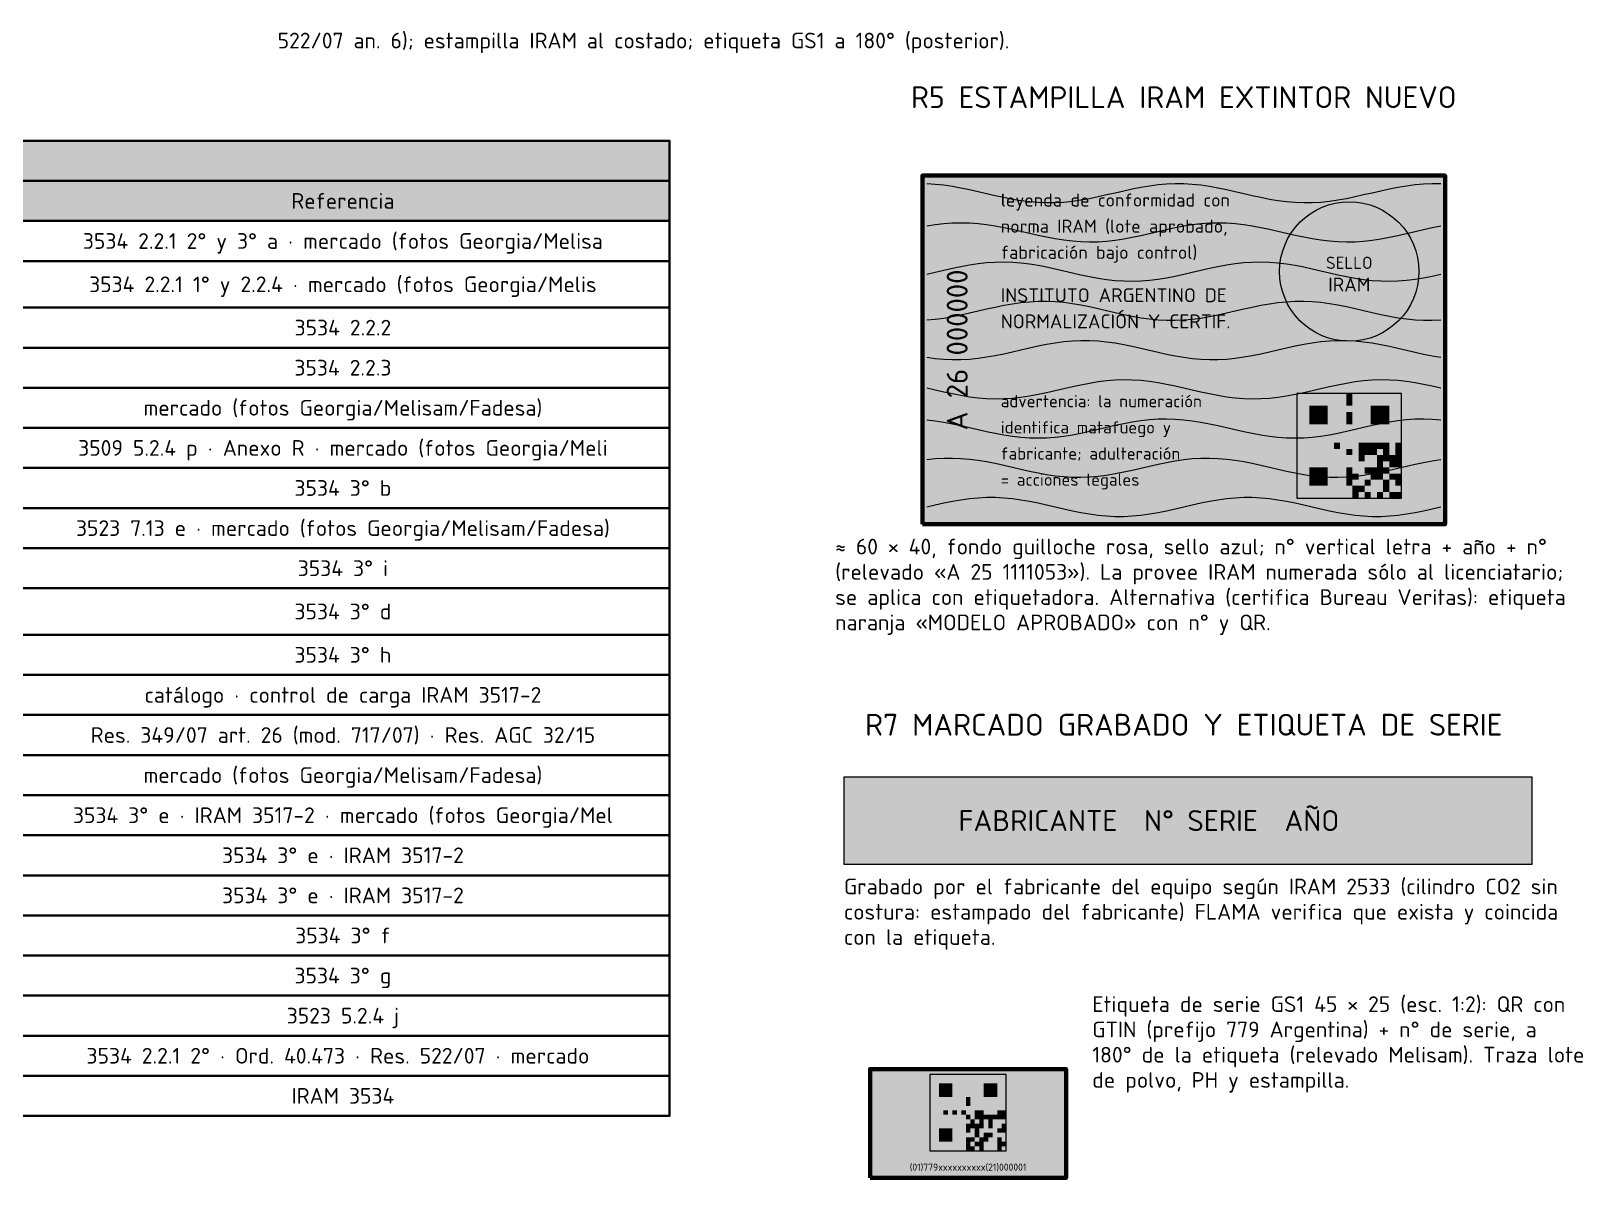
# Model space of a CAD drawing. Header units: millimetres. Extents: x 0 to 2208, y 0 to 420.
# Drawn here: x 1933.7 to 2111.8, y 77 to 208.6 of the extents above; entities that cross this region are included whole.
import ezdxf
from ezdxf.enums import TextEntityAlignment as Align

# ---------------------------------------------------------------- set-up
doc = ezdxf.new("R2010")
doc.units = ezdxf.units.MM
for name, color, linetype, lineweight in [('01-VISIBLE', 7, 'CONTINUOUS', 70), ('06-TEXTO', 7, 'CONTINUOUS', 25), ('08-FINA', 5, 'CONTINUOUS', 18), ('10-ROTULO', 7, 'CONTINUOUS', 35), ('13-GRAFICA', 30, 'CONTINUOUS', 18)]:
    doc.layers.add(name, color=color, linetype=linetype, lineweight=lineweight)
doc.styles.add('ISO3098', font='isocpeur.ttf')

msp = doc.modelspace()

# ---------------------------------------------------------------- hatches: boundary and pattern name
at = {"layer": '13-GRAFICA', "true_color": 0x191919}
h = msp.add_hatch(color=7, dxfattribs=at)
h.dxf.hatch_style = 1
h.paths.add_polyline_path([(2007, 191.4), (2007, 196), (1645, 196), (1645, 191.4)])
at = {"layer": '13-GRAFICA', "true_color": 0xe8e8e8}
h = msp.add_hatch(color=7, dxfattribs=at)
h.dxf.hatch_style = 1
h.paths.add_polyline_path([(2007, 186.8), (2007, 191.4), (1645, 191.4), (1645, 186.8)])
at = {"layer": '13-GRAFICA', "true_color": 0xf7c8d7}
h = msp.add_hatch(color=7, dxfattribs=at)
h.dxf.hatch_style = 1
h.paths.add_polyline_path([(2096, 152), (2096, 192), (2036, 192), (2036, 152)])
at = {"layer": '13-GRAFICA', "true_color": 0x005eaa}
h = msp.add_hatch(color=7, dxfattribs=at)
h.dxf.hatch_style = 1
h.paths.add_polyline_path([(2093, 181), (2092.996, 180.738), (2092.983, 180.477), (2092.961, 180.216), (2092.932, 179.956), (2092.893, 179.697), (2092.846, 179.439), (2092.791, 179.183), (2092.727, 178.929), (2092.656, 178.678), (2092.575, 178.428), (2092.487, 178.182), (2092.391, 177.939), (2092.287, 177.698), (2092.175, 177.462), (2092.055, 177.229), (2091.928, 177), (2091.794, 176.775), (2091.652, 176.555), (2091.503, 176.34), (2091.347, 176.13), (2091.184, 175.925), (2091.015, 175.725), (2090.839, 175.531), (2090.657, 175.343), (2090.469, 175.161), (2090.275, 174.985), (2090.075, 174.816), (2089.87, 174.653), (2089.66, 174.497), (2089.445, 174.348), (2089.225, 174.206), (2089, 174.072), (2088.771, 173.945), (2088.538, 173.825), (2088.302, 173.713), (2088.061, 173.609), (2087.818, 173.513), (2087.572, 173.425), (2087.322, 173.344), (2087.071, 173.273), (2086.817, 173.209), (2086.561, 173.154), (2086.303, 173.107), (2086.044, 173.068), (2085.784, 173.039), (2085.523, 173.017), (2085.262, 173.004), (2085, 173), (2084.738, 173.004), (2084.477, 173.017), (2084.216, 173.039), (2083.956, 173.068), (2083.697, 173.107), (2083.439, 173.154), (2083.183, 173.209), (2082.929, 173.273), (2082.678, 173.344), (2082.428, 173.425), (2082.182, 173.513), (2081.939, 173.609), (2081.698, 173.713), (2081.462, 173.825), (2081.229, 173.945), (2081, 174.072), (2080.775, 174.206), (2080.555, 174.348), (2080.34, 174.497), (2080.13, 174.653), (2079.925, 174.816), (2079.725, 174.985), (2079.531, 175.161), (2079.343, 175.343), (2079.161, 175.531), (2078.985, 175.725), (2078.816, 175.925), (2078.653, 176.13), (2078.497, 176.34), (2078.348, 176.555), (2078.206, 176.775), (2078.072, 177), (2077.945, 177.229), (2077.825, 177.462), (2077.713, 177.698), (2077.609, 177.939), (2077.513, 178.182), (2077.425, 178.428), (2077.344, 178.678), (2077.273, 178.929), (2077.209, 179.183), (2077.154, 179.439), (2077.107, 179.697), (2077.068, 179.956), (2077.039, 180.216), (2077.017, 180.477), (2077.004, 180.738), (2077, 181), (2077.004, 181.262), (2077.017, 181.523), (2077.039, 181.784), (2077.068, 182.044), (2077.107, 182.303), (2077.154, 182.561), (2077.209, 182.817), (2077.273, 183.071), (2077.344, 183.322), (2077.425, 183.572), (2077.513, 183.818), (2077.609, 184.061), (2077.713, 184.302), (2077.825, 184.538), (2077.945, 184.771), (2078.072, 185), (2078.206, 185.225), (2078.348, 185.445), (2078.497, 185.66), (2078.653, 185.87), (2078.816, 186.075), (2078.985, 186.275), (2079.161, 186.469), (2079.343, 186.657), (2079.531, 186.839), (2079.725, 187.015), (2079.925, 187.184), (2080.13, 187.347), (2080.34, 187.503), (2080.555, 187.652), (2080.775, 187.794), (2081, 187.928), (2081.229, 188.055), (2081.462, 188.175), (2081.698, 188.287), (2081.939, 188.391), (2082.182, 188.487), (2082.428, 188.575), (2082.678, 188.656), (2082.929, 188.727), (2083.183, 188.791), (2083.439, 188.846), (2083.697, 188.893), (2083.956, 188.932), (2084.216, 188.961), (2084.477, 188.983), (2084.738, 188.996), (2085, 189), (2085.262, 188.996), (2085.523, 188.983), (2085.784, 188.961), (2086.044, 188.932), (2086.303, 188.893), (2086.561, 188.846), (2086.817, 188.791), (2087.071, 188.727), (2087.322, 188.656), (2087.572, 188.575), (2087.818, 188.487), (2088.061, 188.391), (2088.302, 188.287), (2088.538, 188.175), (2088.771, 188.055), (2089, 187.928), (2089.225, 187.794), (2089.445, 187.652), (2089.66, 187.503), (2089.87, 187.347), (2090.075, 187.184), (2090.275, 187.015), (2090.469, 186.839), (2090.657, 186.657), (2090.839, 186.469), (2091.015, 186.275), (2091.184, 186.075), (2091.347, 185.87), (2091.503, 185.66), (2091.652, 185.445), (2091.794, 185.225), (2091.928, 185), (2092.055, 184.771), (2092.175, 184.538), (2092.287, 184.302), (2092.391, 184.061), (2092.487, 183.818), (2092.575, 183.572), (2092.656, 183.322), (2092.727, 183.071), (2092.791, 182.817), (2092.846, 182.561), (2092.893, 182.303), (2092.932, 182.044), (2092.961, 181.784), (2092.983, 181.523), (2092.996, 181.262)])
at = {"layer": '13-GRAFICA', "true_color": 0xffffff}
h = msp.add_hatch(color=7, dxfattribs=at)
h.dxf.hatch_style = 1
h.paths.add_polyline_path([(2091, 155), (2091, 167), (2079, 167), (2079, 155)])
at = {"layer": '13-GRAFICA', "true_color": 0x191919}
h = msp.add_hatch(color=7, dxfattribs=at)
h.dxf.hatch_style = 1
h.paths.add_polyline_path([(2079, 167), (2079.706, 167), (2079.706, 166.294), (2079.706, 162.765), (2079.706, 162.059), (2079, 162.059)])
h = msp.add_hatch(color=7, dxfattribs=at)
h.dxf.hatch_style = 1
h.paths.add_polyline_path([(2083.235, 167), (2083.235, 166.294), (2079.706, 166.294), (2079.706, 167)])
h = msp.add_hatch(color=7, dxfattribs=at)
h.dxf.hatch_style = 1
h.paths.add_polyline_path([(2083.941, 167), (2083.941, 162.059), (2083.235, 162.059), (2083.235, 162.765), (2083.235, 166.294), (2083.235, 167)])
h = msp.add_hatch(color=7, dxfattribs=at)
h.dxf.hatch_style = 1
h.paths.add_polyline_path([(2085.353, 166.294), (2085.353, 167), (2084.647, 167), (2084.647, 166.294)])
h = msp.add_hatch(color=7, dxfattribs=at)
h.dxf.hatch_style = 1
h.paths.add_polyline_path([(2085.353, 165.588), (2085.353, 166.294), (2084.647, 166.294), (2084.647, 165.588)])
h = msp.add_hatch(color=7, dxfattribs=at)
h.dxf.hatch_style = 1
h.paths.add_polyline_path([(2086.059, 167), (2086.765, 167), (2086.765, 166.294), (2086.765, 162.765), (2086.765, 162.059), (2086.059, 162.059)])
h = msp.add_hatch(color=7, dxfattribs=at)
h.dxf.hatch_style = 1
h.paths.add_polyline_path([(2090.294, 167), (2090.294, 166.294), (2086.765, 166.294), (2086.765, 167)])
h = msp.add_hatch(color=7, dxfattribs=at)
h.dxf.hatch_style = 1
h.paths.add_polyline_path([(2091, 167), (2091, 162.059), (2090.294, 162.059), (2090.294, 162.765), (2090.294, 166.294), (2090.294, 167)])
h = msp.add_hatch(color=7, dxfattribs=at)
h.dxf.hatch_style = 1
h.paths.add_polyline_path([(2082.529, 163.471), (2080.412, 163.471), (2080.412, 165.588), (2082.529, 165.588)])
h = msp.add_hatch(color=7, dxfattribs=at)
h.dxf.hatch_style = 1
h.paths.add_polyline_path([(2085.353, 164.176), (2085.353, 164.882), (2084.647, 164.882), (2084.647, 164.176)])
h = msp.add_hatch(color=7, dxfattribs=at)
h.dxf.hatch_style = 1
h.paths.add_polyline_path([(2085.353, 163.471), (2085.353, 164.176), (2084.647, 164.176), (2084.647, 163.471)])
h = msp.add_hatch(color=7, dxfattribs=at)
h.dxf.hatch_style = 1
h.paths.add_polyline_path([(2089.588, 163.471), (2087.471, 163.471), (2087.471, 165.588), (2089.588, 165.588)])
h = msp.add_hatch(color=7, dxfattribs=at)
h.dxf.hatch_style = 1
h.paths.add_polyline_path([(2079.706, 162.059), (2079.706, 162.765), (2083.235, 162.765), (2083.235, 162.059)])
h = msp.add_hatch(color=7, dxfattribs=at)
h.dxf.hatch_style = 1
h.paths.add_polyline_path([(2086.765, 162.059), (2086.765, 162.765), (2090.294, 162.765), (2090.294, 162.059)])
h = msp.add_hatch(color=7, dxfattribs=at)
h.dxf.hatch_style = 1
h.paths.add_polyline_path([(2083.941, 160.647), (2083.941, 161.353), (2083.235, 161.353), (2083.235, 160.647)])
h = msp.add_hatch(color=7, dxfattribs=at)
h.dxf.hatch_style = 1
h.paths.add_polyline_path([(2085.353, 159.941), (2085.353, 160.647), (2084.647, 160.647), (2084.647, 159.941)])
h = msp.add_hatch(color=7, dxfattribs=at)
h.dxf.hatch_style = 1
h.paths.add_polyline_path([(2086.765, 160.647), (2086.765, 161.353), (2086.059, 161.353), (2086.059, 160.647)])
h = msp.add_hatch(color=7, dxfattribs=at)
h.dxf.hatch_style = 1
h.paths.add_polyline_path([(2086.765, 159.941), (2086.765, 160.647), (2086.059, 160.647), (2086.059, 159.941)])
h = msp.add_hatch(color=7, dxfattribs=at)
h.dxf.hatch_style = 1
h.paths.add_polyline_path([(2087.471, 160.647), (2087.471, 161.353), (2086.765, 161.353), (2086.765, 160.647)])
h = msp.add_hatch(color=7, dxfattribs=at)
h.dxf.hatch_style = 1
h.paths.add_polyline_path([(2087.471, 159.941), (2087.471, 160.647), (2086.765, 160.647), (2086.765, 159.941)])
h = msp.add_hatch(color=7, dxfattribs=at)
h.dxf.hatch_style = 1
h.paths.add_polyline_path([(2088.176, 160.647), (2088.176, 161.353), (2087.471, 161.353), (2087.471, 160.647)])
h = msp.add_hatch(color=7, dxfattribs=at)
h.dxf.hatch_style = 1
h.paths.add_polyline_path([(2088.176, 159.941), (2088.176, 160.647), (2087.471, 160.647), (2087.471, 159.941)])
h = msp.add_hatch(color=7, dxfattribs=at)
h.dxf.hatch_style = 1
h.paths.add_polyline_path([(2088.882, 160.647), (2088.882, 161.353), (2088.176, 161.353), (2088.176, 160.647)])
h = msp.add_hatch(color=7, dxfattribs=at)
h.dxf.hatch_style = 1
h.paths.add_polyline_path([(2089.588, 160.647), (2089.588, 161.353), (2088.882, 161.353), (2088.882, 160.647)])
h = msp.add_hatch(color=7, dxfattribs=at)
h.dxf.hatch_style = 1
h.paths.add_polyline_path([(2089.588, 159.941), (2089.588, 160.647), (2088.882, 160.647), (2088.882, 159.941)])
h = msp.add_hatch(color=7, dxfattribs=at)
h.dxf.hatch_style = 1
h.paths.add_polyline_path([(2091, 160.647), (2091, 161.353), (2090.294, 161.353), (2090.294, 160.647)])
h = msp.add_hatch(color=7, dxfattribs=at)
h.dxf.hatch_style = 1
h.paths.add_polyline_path([(2091, 159.941), (2091, 160.647), (2090.294, 160.647), (2090.294, 159.941)])
h = msp.add_hatch(color=7, dxfattribs=at)
h.dxf.hatch_style = 1
h.paths.add_polyline_path([(2079, 159.941), (2079.706, 159.941), (2079.706, 159.235), (2079.706, 155.706), (2079.706, 155), (2079, 155)])
h = msp.add_hatch(color=7, dxfattribs=at)
h.dxf.hatch_style = 1
h.paths.add_polyline_path([(2083.235, 159.941), (2083.235, 159.235), (2079.706, 159.235), (2079.706, 159.941)])
h = msp.add_hatch(color=7, dxfattribs=at)
h.dxf.hatch_style = 1
h.paths.add_polyline_path([(2082.529, 156.412), (2080.412, 156.412), (2080.412, 158.529), (2082.529, 158.529)])
h = msp.add_hatch(color=7, dxfattribs=at)
h.dxf.hatch_style = 1
h.paths.add_polyline_path([(2083.941, 159.941), (2083.941, 155), (2083.235, 155), (2083.235, 155.706), (2083.235, 159.235), (2083.235, 159.941)])
h = msp.add_hatch(color=7, dxfattribs=at)
h.dxf.hatch_style = 1
h.paths.add_polyline_path([(2085.353, 157.824), (2085.353, 158.529), (2084.647, 158.529), (2084.647, 157.824)])
h = msp.add_hatch(color=7, dxfattribs=at)
h.dxf.hatch_style = 1
h.paths.add_polyline_path([(2086.765, 159.235), (2086.765, 159.941), (2086.059, 159.941), (2086.059, 159.235)])
h = msp.add_hatch(color=7, dxfattribs=at)
h.dxf.hatch_style = 1
h.paths.add_polyline_path([(2087.471, 157.824), (2087.471, 158.529), (2086.765, 158.529), (2086.765, 157.824)])
h = msp.add_hatch(color=7, dxfattribs=at)
h.dxf.hatch_style = 1
h.paths.add_polyline_path([(2088.176, 157.824), (2088.176, 158.529), (2087.471, 158.529), (2087.471, 157.824)])
h = msp.add_hatch(color=7, dxfattribs=at)
h.dxf.hatch_style = 1
h.paths.add_polyline_path([(2088.882, 159.235), (2088.882, 159.941), (2088.176, 159.941), (2088.176, 159.235)])
h = msp.add_hatch(color=7, dxfattribs=at)
h.dxf.hatch_style = 1
h.paths.add_polyline_path([(2088.882, 158.529), (2088.882, 159.235), (2088.176, 159.235), (2088.176, 158.529)])
h = msp.add_hatch(color=7, dxfattribs=at)
h.dxf.hatch_style = 1
h.paths.add_polyline_path([(2088.882, 157.824), (2088.882, 158.529), (2088.176, 158.529), (2088.176, 157.824)])
h = msp.add_hatch(color=7, dxfattribs=at)
h.dxf.hatch_style = 1
h.paths.add_polyline_path([(2089.588, 159.235), (2089.588, 159.941), (2088.882, 159.941), (2088.882, 159.235)])
h = msp.add_hatch(color=7, dxfattribs=at)
h.dxf.hatch_style = 1
h.paths.add_polyline_path([(2089.588, 157.824), (2089.588, 158.529), (2088.882, 158.529), (2088.882, 157.824)])
h = msp.add_hatch(color=7, dxfattribs=at)
h.dxf.hatch_style = 1
h.paths.add_polyline_path([(2090.294, 159.235), (2090.294, 159.941), (2089.588, 159.941), (2089.588, 159.235)])
h = msp.add_hatch(color=7, dxfattribs=at)
h.dxf.hatch_style = 1
h.paths.add_polyline_path([(2090.294, 158.529), (2090.294, 159.235), (2089.588, 159.235), (2089.588, 158.529)])
h = msp.add_hatch(color=7, dxfattribs=at)
h.dxf.hatch_style = 1
h.paths.add_polyline_path([(2091, 159.235), (2091, 159.941), (2090.294, 159.941), (2090.294, 159.235)])
h = msp.add_hatch(color=7, dxfattribs=at)
h.dxf.hatch_style = 1
h.paths.add_polyline_path([(2091, 158.529), (2091, 159.235), (2090.294, 159.235), (2090.294, 158.529)])
h = msp.add_hatch(color=7, dxfattribs=at)
h.dxf.hatch_style = 1
h.paths.add_polyline_path([(2085.353, 157.118), (2085.353, 157.824), (2084.647, 157.824), (2084.647, 157.118)])
h = msp.add_hatch(color=7, dxfattribs=at)
h.dxf.hatch_style = 1
h.paths.add_polyline_path([(2085.353, 156.412), (2085.353, 157.118), (2084.647, 157.118), (2084.647, 156.412)])
h = msp.add_hatch(color=7, dxfattribs=at)
h.dxf.hatch_style = 1
h.paths.add_polyline_path([(2086.059, 157.118), (2086.059, 157.824), (2085.353, 157.824), (2085.353, 157.118)])
h = msp.add_hatch(color=7, dxfattribs=at)
h.dxf.hatch_style = 1
h.paths.add_polyline_path([(2087.471, 156.412), (2087.471, 157.118), (2086.765, 157.118), (2086.765, 156.412)])
h = msp.add_hatch(color=7, dxfattribs=at)
h.dxf.hatch_style = 1
h.paths.add_polyline_path([(2088.176, 157.118), (2088.176, 157.824), (2087.471, 157.824), (2087.471, 157.118)])
h = msp.add_hatch(color=7, dxfattribs=at)
h.dxf.hatch_style = 1
h.paths.add_polyline_path([(2088.882, 157.118), (2088.882, 157.824), (2088.176, 157.824), (2088.176, 157.118)])
h = msp.add_hatch(color=7, dxfattribs=at)
h.dxf.hatch_style = 1
h.paths.add_polyline_path([(2089.588, 156.412), (2089.588, 157.118), (2088.882, 157.118), (2088.882, 156.412)])
h = msp.add_hatch(color=7, dxfattribs=at)
h.dxf.hatch_style = 1
h.paths.add_polyline_path([(2090.294, 157.118), (2090.294, 157.824), (2089.588, 157.824), (2089.588, 157.118)])
h = msp.add_hatch(color=7, dxfattribs=at)
h.dxf.hatch_style = 1
h.paths.add_polyline_path([(2091, 157.118), (2091, 157.824), (2090.294, 157.824), (2090.294, 157.118)])
h = msp.add_hatch(color=7, dxfattribs=at)
h.dxf.hatch_style = 1
h.paths.add_polyline_path([(2091, 156.412), (2091, 157.118), (2090.294, 157.118), (2090.294, 156.412)])
h = msp.add_hatch(color=7, dxfattribs=at)
h.dxf.hatch_style = 1
h.paths.add_polyline_path([(2079.706, 155), (2079.706, 155.706), (2083.235, 155.706), (2083.235, 155)])
h = msp.add_hatch(color=7, dxfattribs=at)
h.dxf.hatch_style = 1
h.paths.add_polyline_path([(2086.059, 155.706), (2086.059, 156.412), (2085.353, 156.412), (2085.353, 155.706)])
h = msp.add_hatch(color=7, dxfattribs=at)
h.dxf.hatch_style = 1
h.paths.add_polyline_path([(2086.059, 155), (2086.059, 155.706), (2085.353, 155.706), (2085.353, 155)])
h = msp.add_hatch(color=7, dxfattribs=at)
h.dxf.hatch_style = 1
h.paths.add_polyline_path([(2086.765, 155.706), (2086.765, 156.412), (2086.059, 156.412), (2086.059, 155.706)])
h = msp.add_hatch(color=7, dxfattribs=at)
h.dxf.hatch_style = 1
h.paths.add_polyline_path([(2087.471, 155), (2087.471, 155.706), (2086.765, 155.706), (2086.765, 155)])
h = msp.add_hatch(color=7, dxfattribs=at)
h.dxf.hatch_style = 1
h.paths.add_polyline_path([(2088.882, 155), (2088.882, 155.706), (2088.176, 155.706), (2088.176, 155)])
h = msp.add_hatch(color=7, dxfattribs=at)
h.dxf.hatch_style = 1
h.paths.add_polyline_path([(2089.588, 155.706), (2089.588, 156.412), (2088.882, 156.412), (2088.882, 155.706)])
h = msp.add_hatch(color=7, dxfattribs=at)
h.dxf.hatch_style = 1
h.paths.add_polyline_path([(2090.294, 155), (2090.294, 155.706), (2089.588, 155.706), (2089.588, 155)])
h = msp.add_hatch(color=7, dxfattribs=at)
h.dxf.hatch_style = 1
h.paths.add_polyline_path([(2091, 155), (2091, 155.706), (2090.294, 155.706), (2090.294, 155)])
at = {"layer": '13-GRAFICA', "true_color": 0xb21820}
h = msp.add_hatch(color=7, dxfattribs=at)
h.dxf.hatch_style = 1
h.paths.add_polyline_path([(2106, 113), (2106, 123), (2027, 123), (2027, 113)])
at = {"layer": '13-GRAFICA', "true_color": 0xffffff}
h = msp.add_hatch(color=7, dxfattribs=at)
h.dxf.hatch_style = 1
h.paths.add_polyline_path([(2052.5, 77), (2052.5, 89.5), (2030, 89.5), (2030, 77)])
h = msp.add_hatch(color=7, dxfattribs=at)
h.dxf.hatch_style = 1
h.paths.add_polyline_path([(2045.625, 80.125), (2045.625, 88.875), (2036.875, 88.875), (2036.875, 80.125)])
at = {"layer": '13-GRAFICA', "true_color": 0x191919}
h = msp.add_hatch(color=7, dxfattribs=at)
h.dxf.hatch_style = 1
h.paths.add_polyline_path([(2036.875, 88.875), (2037.39, 88.875), (2037.39, 88.36), (2037.39, 85.787), (2037.39, 85.272), (2036.875, 85.272)])
h = msp.add_hatch(color=7, dxfattribs=at)
h.dxf.hatch_style = 1
h.paths.add_polyline_path([(2039.963, 88.875), (2039.963, 88.36), (2037.39, 88.36), (2037.39, 88.875)])
h = msp.add_hatch(color=7, dxfattribs=at)
h.dxf.hatch_style = 1
h.paths.add_polyline_path([(2039.449, 86.301), (2037.904, 86.301), (2037.904, 87.846), (2039.449, 87.846)])
h = msp.add_hatch(color=7, dxfattribs=at)
h.dxf.hatch_style = 1
h.paths.add_polyline_path([(2040.478, 88.875), (2040.478, 85.272), (2039.963, 85.272), (2039.963, 85.787), (2039.963, 88.36), (2039.963, 88.875)])
h = msp.add_hatch(color=7, dxfattribs=at)
h.dxf.hatch_style = 1
h.paths.add_polyline_path([(2042.022, 88.875), (2042.537, 88.875), (2042.537, 88.36), (2042.537, 85.787), (2042.537, 85.272), (2042.022, 85.272)])
h = msp.add_hatch(color=7, dxfattribs=at)
h.dxf.hatch_style = 1
h.paths.add_polyline_path([(2045.11, 88.875), (2045.11, 88.36), (2042.537, 88.36), (2042.537, 88.875)])
h = msp.add_hatch(color=7, dxfattribs=at)
h.dxf.hatch_style = 1
h.paths.add_polyline_path([(2044.596, 86.301), (2043.051, 86.301), (2043.051, 87.846), (2044.596, 87.846)])
h = msp.add_hatch(color=7, dxfattribs=at)
h.dxf.hatch_style = 1
h.paths.add_polyline_path([(2045.625, 88.875), (2045.625, 85.272), (2045.11, 85.272), (2045.11, 85.787), (2045.11, 88.36), (2045.11, 88.875)])
h = msp.add_hatch(color=7, dxfattribs=at)
h.dxf.hatch_style = 1
h.paths.add_polyline_path([(2037.39, 85.272), (2037.39, 85.787), (2039.963, 85.787), (2039.963, 85.272)])
h = msp.add_hatch(color=7, dxfattribs=at)
h.dxf.hatch_style = 1
h.paths.add_polyline_path([(2041.507, 85.787), (2041.507, 86.301), (2040.993, 86.301), (2040.993, 85.787)])
h = msp.add_hatch(color=7, dxfattribs=at)
h.dxf.hatch_style = 1
h.paths.add_polyline_path([(2041.507, 85.272), (2041.507, 85.787), (2040.993, 85.787), (2040.993, 85.272)])
h = msp.add_hatch(color=7, dxfattribs=at)
h.dxf.hatch_style = 1
h.paths.add_polyline_path([(2042.537, 85.272), (2042.537, 85.787), (2045.11, 85.787), (2045.11, 85.272)])
h = msp.add_hatch(color=7, dxfattribs=at)
h.dxf.hatch_style = 1
h.paths.add_polyline_path([(2036.875, 83.728), (2037.39, 83.728), (2037.39, 83.213), (2037.39, 80.64), (2037.39, 80.125), (2036.875, 80.125)])
h = msp.add_hatch(color=7, dxfattribs=at)
h.dxf.hatch_style = 1
h.paths.add_polyline_path([(2039.963, 83.728), (2039.963, 83.213), (2037.39, 83.213), (2037.39, 83.728)])
h = msp.add_hatch(color=7, dxfattribs=at)
h.dxf.hatch_style = 1
h.paths.add_polyline_path([(2038.934, 84.243), (2038.934, 84.757), (2038.419, 84.757), (2038.419, 84.243)])
h = msp.add_hatch(color=7, dxfattribs=at)
h.dxf.hatch_style = 1
h.paths.add_polyline_path([(2039.963, 84.243), (2039.963, 84.757), (2039.449, 84.757), (2039.449, 84.243)])
h = msp.add_hatch(color=7, dxfattribs=at)
h.dxf.hatch_style = 1
h.paths.add_polyline_path([(2040.478, 83.728), (2040.478, 80.125), (2039.963, 80.125), (2039.963, 80.64), (2039.963, 83.213), (2039.963, 83.728)])
h = msp.add_hatch(color=7, dxfattribs=at)
h.dxf.hatch_style = 1
h.paths.add_polyline_path([(2040.993, 84.243), (2040.993, 84.757), (2040.478, 84.757), (2040.478, 84.243)])
h = msp.add_hatch(color=7, dxfattribs=at)
h.dxf.hatch_style = 1
h.paths.add_polyline_path([(2041.507, 83.728), (2041.507, 84.243), (2040.993, 84.243), (2040.993, 83.728)])
h = msp.add_hatch(color=7, dxfattribs=at)
h.dxf.hatch_style = 1
h.paths.add_polyline_path([(2042.022, 83.213), (2042.022, 83.728), (2041.507, 83.728), (2041.507, 83.213)])
h = msp.add_hatch(color=7, dxfattribs=at)
h.dxf.hatch_style = 1
h.paths.add_polyline_path([(2042.537, 84.243), (2042.537, 84.757), (2042.022, 84.757), (2042.022, 84.243)])
h = msp.add_hatch(color=7, dxfattribs=at)
h.dxf.hatch_style = 1
h.paths.add_polyline_path([(2042.537, 83.728), (2042.537, 84.243), (2042.022, 84.243), (2042.022, 83.728)])
h = msp.add_hatch(color=7, dxfattribs=at)
h.dxf.hatch_style = 1
h.paths.add_polyline_path([(2043.051, 84.243), (2043.051, 84.757), (2042.537, 84.757), (2042.537, 84.243)])
h = msp.add_hatch(color=7, dxfattribs=at)
h.dxf.hatch_style = 1
h.paths.add_polyline_path([(2043.051, 83.728), (2043.051, 84.243), (2042.537, 84.243), (2042.537, 83.728)])
h = msp.add_hatch(color=7, dxfattribs=at)
h.dxf.hatch_style = 1
h.paths.add_polyline_path([(2043.051, 83.213), (2043.051, 83.728), (2042.537, 83.728), (2042.537, 83.213)])
h = msp.add_hatch(color=7, dxfattribs=at)
h.dxf.hatch_style = 1
h.paths.add_polyline_path([(2043.566, 83.728), (2043.566, 84.243), (2043.051, 84.243), (2043.051, 83.728)])
h = msp.add_hatch(color=7, dxfattribs=at)
h.dxf.hatch_style = 1
h.paths.add_polyline_path([(2044.081, 83.728), (2044.081, 84.243), (2043.566, 84.243), (2043.566, 83.728)])
h = msp.add_hatch(color=7, dxfattribs=at)
h.dxf.hatch_style = 1
h.paths.add_polyline_path([(2044.081, 83.213), (2044.081, 83.728), (2043.566, 83.728), (2043.566, 83.213)])
h = msp.add_hatch(color=7, dxfattribs=at)
h.dxf.hatch_style = 1
h.paths.add_polyline_path([(2044.596, 83.728), (2044.596, 84.243), (2044.081, 84.243), (2044.081, 83.728)])
h = msp.add_hatch(color=7, dxfattribs=at)
h.dxf.hatch_style = 1
h.paths.add_polyline_path([(2045.11, 84.243), (2045.11, 84.757), (2044.596, 84.757), (2044.596, 84.243)])
h = msp.add_hatch(color=7, dxfattribs=at)
h.dxf.hatch_style = 1
h.paths.add_polyline_path([(2045.11, 83.728), (2045.11, 84.243), (2044.596, 84.243), (2044.596, 83.728)])
h = msp.add_hatch(color=7, dxfattribs=at)
h.dxf.hatch_style = 1
h.paths.add_polyline_path([(2045.625, 84.243), (2045.625, 84.757), (2045.11, 84.757), (2045.11, 84.243)])
h = msp.add_hatch(color=7, dxfattribs=at)
h.dxf.hatch_style = 1
h.paths.add_polyline_path([(2045.625, 83.728), (2045.625, 84.243), (2045.11, 84.243), (2045.11, 83.728)])
h = msp.add_hatch(color=7, dxfattribs=at)
h.dxf.hatch_style = 1
h.paths.add_polyline_path([(2039.449, 81.154), (2037.904, 81.154), (2037.904, 82.699), (2039.449, 82.699)])
h = msp.add_hatch(color=7, dxfattribs=at)
h.dxf.hatch_style = 1
h.paths.add_polyline_path([(2041.507, 82.699), (2041.507, 83.213), (2040.993, 83.213), (2040.993, 82.699)])
h = msp.add_hatch(color=7, dxfattribs=at)
h.dxf.hatch_style = 1
h.paths.add_polyline_path([(2041.507, 82.184), (2041.507, 82.699), (2040.993, 82.699), (2040.993, 82.184)])
h = msp.add_hatch(color=7, dxfattribs=at)
h.dxf.hatch_style = 1
h.paths.add_polyline_path([(2042.022, 82.699), (2042.022, 83.213), (2041.507, 83.213), (2041.507, 82.699)])
h = msp.add_hatch(color=7, dxfattribs=at)
h.dxf.hatch_style = 1
h.paths.add_polyline_path([(2042.537, 82.699), (2042.537, 83.213), (2042.022, 83.213), (2042.022, 82.699)])
h = msp.add_hatch(color=7, dxfattribs=at)
h.dxf.hatch_style = 1
h.paths.add_polyline_path([(2042.537, 82.184), (2042.537, 82.699), (2042.022, 82.699), (2042.022, 82.184)])
h = msp.add_hatch(color=7, dxfattribs=at)
h.dxf.hatch_style = 1
h.paths.add_polyline_path([(2042.537, 81.669), (2042.537, 82.184), (2042.022, 82.184), (2042.022, 81.669)])
h = msp.add_hatch(color=7, dxfattribs=at)
h.dxf.hatch_style = 1
h.paths.add_polyline_path([(2043.051, 82.699), (2043.051, 83.213), (2042.537, 83.213), (2042.537, 82.699)])
h = msp.add_hatch(color=7, dxfattribs=at)
h.dxf.hatch_style = 1
h.paths.add_polyline_path([(2043.566, 81.669), (2043.566, 82.184), (2043.051, 82.184), (2043.051, 81.669)])
h = msp.add_hatch(color=7, dxfattribs=at)
h.dxf.hatch_style = 1
h.paths.add_polyline_path([(2044.081, 82.699), (2044.081, 83.213), (2043.566, 83.213), (2043.566, 82.699)])
h = msp.add_hatch(color=7, dxfattribs=at)
h.dxf.hatch_style = 1
h.paths.add_polyline_path([(2044.081, 81.669), (2044.081, 82.184), (2043.566, 82.184), (2043.566, 81.669)])
h = msp.add_hatch(color=7, dxfattribs=at)
h.dxf.hatch_style = 1
h.paths.add_polyline_path([(2045.11, 82.184), (2045.11, 82.699), (2044.596, 82.699), (2044.596, 82.184)])
h = msp.add_hatch(color=7, dxfattribs=at)
h.dxf.hatch_style = 1
h.paths.add_polyline_path([(2045.625, 82.699), (2045.625, 83.213), (2045.11, 83.213), (2045.11, 82.699)])
h = msp.add_hatch(color=7, dxfattribs=at)
h.dxf.hatch_style = 1
h.paths.add_polyline_path([(2045.625, 82.184), (2045.625, 82.699), (2045.11, 82.699), (2045.11, 82.184)])
h = msp.add_hatch(color=7, dxfattribs=at)
h.dxf.hatch_style = 1
h.paths.add_polyline_path([(2037.39, 80.125), (2037.39, 80.64), (2039.963, 80.64), (2039.963, 80.125)])
h = msp.add_hatch(color=7, dxfattribs=at)
h.dxf.hatch_style = 1
h.paths.add_polyline_path([(2041.507, 81.154), (2041.507, 81.669), (2040.993, 81.669), (2040.993, 81.154)])
h = msp.add_hatch(color=7, dxfattribs=at)
h.dxf.hatch_style = 1
h.paths.add_polyline_path([(2041.507, 80.64), (2041.507, 81.154), (2040.993, 81.154), (2040.993, 80.64)])
h = msp.add_hatch(color=7, dxfattribs=at)
h.dxf.hatch_style = 1
h.paths.add_polyline_path([(2041.507, 80.125), (2041.507, 80.64), (2040.993, 80.64), (2040.993, 80.125)])
h = msp.add_hatch(color=7, dxfattribs=at)
h.dxf.hatch_style = 1
h.paths.add_polyline_path([(2042.022, 81.154), (2042.022, 81.669), (2041.507, 81.669), (2041.507, 81.154)])
h = msp.add_hatch(color=7, dxfattribs=at)
h.dxf.hatch_style = 1
h.paths.add_polyline_path([(2042.022, 80.125), (2042.022, 80.64), (2041.507, 80.64), (2041.507, 80.125)])
h = msp.add_hatch(color=7, dxfattribs=at)
h.dxf.hatch_style = 1
h.paths.add_polyline_path([(2042.537, 80.64), (2042.537, 81.154), (2042.022, 81.154), (2042.022, 80.64)])
h = msp.add_hatch(color=7, dxfattribs=at)
h.dxf.hatch_style = 1
h.paths.add_polyline_path([(2043.051, 81.154), (2043.051, 81.669), (2042.537, 81.669), (2042.537, 81.154)])
h = msp.add_hatch(color=7, dxfattribs=at)
h.dxf.hatch_style = 1
h.paths.add_polyline_path([(2043.051, 80.64), (2043.051, 81.154), (2042.537, 81.154), (2042.537, 80.64)])
h = msp.add_hatch(color=7, dxfattribs=at)
h.dxf.hatch_style = 1
h.paths.add_polyline_path([(2043.051, 80.125), (2043.051, 80.64), (2042.537, 80.64), (2042.537, 80.125)])
h = msp.add_hatch(color=7, dxfattribs=at)
h.dxf.hatch_style = 1
h.paths.add_polyline_path([(2043.566, 81.154), (2043.566, 81.669), (2043.051, 81.669), (2043.051, 81.154)])
h = msp.add_hatch(color=7, dxfattribs=at)
h.dxf.hatch_style = 1
h.paths.add_polyline_path([(2045.11, 81.154), (2045.11, 81.669), (2044.596, 81.669), (2044.596, 81.154)])
h = msp.add_hatch(color=7, dxfattribs=at)
h.dxf.hatch_style = 1
h.paths.add_polyline_path([(2045.11, 80.64), (2045.11, 81.154), (2044.596, 81.154), (2044.596, 80.64)])
h = msp.add_hatch(color=7, dxfattribs=at)
h.dxf.hatch_style = 1
h.paths.add_polyline_path([(2045.11, 80.125), (2045.11, 80.64), (2044.596, 80.64), (2044.596, 80.125)])
h = msp.add_hatch(color=7, dxfattribs=at)
h.dxf.hatch_style = 1
h.paths.add_polyline_path([(2045.625, 80.64), (2045.625, 81.154), (2045.11, 81.154), (2045.11, 80.64)])

# ---------------------------------------------------------------- linework, layer by layer
at = {"layer": '01-VISIBLE'}
for points in [[(2036, 152), (2096, 152), (2096, 192), (2036, 192)], [(2030, 77), (2052.5, 77), (2052.5, 89.5), (2030, 89.5)]]:
    msp.add_lwpolyline(points, close=True, dxfattribs=at)
at = {"layer": '08-FINA'}
for points in [[(2079, 155), (2091, 155), (2091, 167), (2079, 167)], [(2027, 113), (2106, 113), (2106, 123), (2027, 123)], [(2036.875, 80.125), (2045.625, 80.125), (2045.625, 88.875), (2036.875, 88.875)]]:
    msp.add_lwpolyline(points, close=True, dxfattribs=at)
msp.add_circle((2085, 181), 8, dxfattribs=at)
at = {"layer": '10-ROTULO'}
for points in [[(1645, 191.4), (2007, 191.4), (2007, 196), (1645, 196)], [(1932, 186.8), (2007, 186.8), (2007, 191.4), (1932, 191.4)], [(1932, 182.2), (2007, 182.2), (2007, 186.8), (1932, 186.8)], [(1932, 176.86), (2007, 176.86), (2007, 182.2), (1932, 182.2)], [(1932, 172.26), (2007, 172.26), (2007, 176.86), (1932, 176.86)], [(1932, 167.66), (2007, 167.66), (2007, 172.26), (1932, 172.26)], [(1932, 163.06), (2007, 163.06), (2007, 167.66), (1932, 167.66)], [(1932, 158.46), (2007, 158.46), (2007, 163.06), (1932, 163.06)], [(1932, 153.86), (2007, 153.86), (2007, 158.46), (1932, 158.46)], [(1932, 149.26), (2007, 149.26), (2007, 153.86), (1932, 153.86)], [(1932, 144.66), (2007, 144.66), (2007, 149.26), (1932, 149.26)], [(1932, 139.32), (2007, 139.32), (2007, 144.66), (1932, 144.66)], [(1932, 134.72), (2007, 134.72), (2007, 139.32), (1932, 139.32)], [(1932, 130.12), (2007, 130.12), (2007, 134.72), (1932, 134.72)], [(1932, 125.52), (2007, 125.52), (2007, 130.12), (1932, 130.12)], [(1932, 120.92), (2007, 120.92), (2007, 125.52), (1932, 125.52)], [(1932, 116.32), (2007, 116.32), (2007, 120.92), (1932, 120.92)], [(1932, 111.72), (2007, 111.72), (2007, 116.32), (1932, 116.32)], [(1932, 107.12), (2007, 107.12), (2007, 111.72), (1932, 111.72)], [(1932, 102.52), (2007, 102.52), (2007, 107.12), (1932, 107.12)], [(1932, 97.92), (2007, 97.92), (2007, 102.52), (1932, 102.52)], [(1932, 93.32), (2007, 93.32), (2007, 97.92), (1932, 97.92)], [(1932, 88.72), (2007, 88.72), (2007, 93.32), (1932, 93.32)], [(1932, 84.12), (2007, 84.12), (2007, 88.72), (1932, 88.72)]]:
    msp.add_lwpolyline(points, close=True, dxfattribs=at)
at = {"layer": '13-GRAFICA', "true_color": 0xe196b4}
for points in [[(2036.5, 191.088), (2037.483, 191.031), (2038.467, 190.929), (2039.45, 190.786), (2040.433, 190.609), (2041.417, 190.406), (2042.4, 190.184), (2043.383, 189.955), (2044.367, 189.727), (2045.35, 189.511), (2046.333, 189.317), (2047.317, 189.153), (2048.3, 189.025), (2049.283, 188.941), (2050.267, 188.902), (2051.25, 188.912), (2052.233, 188.969), (2053.217, 189.071), (2054.2, 189.214), (2055.183, 189.391), (2056.167, 189.594), (2057.15, 189.816), (2058.133, 190.045), (2059.117, 190.273), (2060.1, 190.489), (2061.083, 190.683), (2062.067, 190.847), (2063.05, 190.975), (2064.033, 191.059), (2065.017, 191.098), (2066, 191.088), (2066.983, 191.031), (2067.967, 190.929), (2068.95, 190.786), (2069.933, 190.609), (2070.917, 190.406), (2071.9, 190.184), (2072.883, 189.955), (2073.867, 189.727), (2074.85, 189.511), (2075.833, 189.317), (2076.817, 189.153), (2077.8, 189.025), (2078.783, 188.941), (2079.767, 188.902), (2080.75, 188.912), (2081.733, 188.969), (2082.717, 189.071), (2083.7, 189.214), (2084.683, 189.391), (2085.667, 189.594), (2086.65, 189.816), (2087.633, 190.045), (2088.617, 190.273), (2089.6, 190.489), (2090.583, 190.683), (2091.567, 190.847), (2092.55, 190.975), (2093.533, 191.059), (2094.517, 191.098), (2095.5, 191.088)], [(2036.5, 186.223), (2037.483, 186.379), (2038.467, 186.498), (2039.45, 186.572), (2040.433, 186.6), (2041.417, 186.58), (2042.4, 186.512), (2043.383, 186.4), (2044.367, 186.249), (2045.35, 186.065), (2046.333, 185.857), (2047.317, 185.633), (2048.3, 185.403), (2049.283, 185.177), (2050.267, 184.966), (2051.25, 184.777), (2052.233, 184.621), (2053.217, 184.502), (2054.2, 184.428), (2055.183, 184.4), (2056.167, 184.42), (2057.15, 184.488), (2058.133, 184.6), (2059.117, 184.751), (2060.1, 184.935), (2061.083, 185.143), (2062.067, 185.367), (2063.05, 185.597), (2064.033, 185.823), (2065.017, 186.034), (2066, 186.223), (2066.983, 186.379), (2067.967, 186.498), (2068.95, 186.572), (2069.933, 186.6), (2070.917, 186.58), (2071.9, 186.512), (2072.883, 186.4), (2073.867, 186.249), (2074.85, 186.065), (2075.833, 185.857), (2076.817, 185.633), (2077.8, 185.403), (2078.783, 185.177), (2079.767, 184.966), (2080.75, 184.777), (2081.733, 184.621), (2082.717, 184.502), (2083.7, 184.428), (2084.683, 184.4), (2085.667, 184.42), (2086.65, 184.488), (2087.633, 184.6), (2088.617, 184.751), (2089.6, 184.935), (2090.583, 185.143), (2091.567, 185.367), (2092.55, 185.597), (2093.533, 185.823), (2094.517, 186.034), (2095.5, 186.223)], [(2036.5, 180.693), (2037.483, 180.919), (2038.467, 181.149), (2039.45, 181.372), (2040.433, 181.579), (2041.417, 181.761), (2042.4, 181.91), (2043.383, 182.018), (2044.367, 182.083), (2045.35, 182.099), (2046.333, 182.068), (2047.317, 181.991), (2048.3, 181.869), (2049.283, 181.71), (2050.267, 181.52), (2051.25, 181.307), (2052.233, 181.081), (2053.217, 180.851), (2054.2, 180.628), (2055.183, 180.421), (2056.167, 180.239), (2057.15, 180.09), (2058.133, 179.982), (2059.117, 179.917), (2060.1, 179.901), (2061.083, 179.932), (2062.067, 180.009), (2063.05, 180.131), (2064.033, 180.29), (2065.017, 180.48), (2066, 180.693), (2066.983, 180.919), (2067.967, 181.149), (2068.95, 181.372), (2069.933, 181.579), (2070.917, 181.761), (2071.9, 181.91), (2072.883, 182.018), (2073.867, 182.083), (2074.85, 182.099), (2075.833, 182.068), (2076.817, 181.991), (2077.8, 181.869), (2078.783, 181.71), (2079.767, 181.52), (2080.75, 181.307), (2081.733, 181.081), (2082.717, 180.851), (2083.7, 180.628), (2084.683, 180.421), (2085.667, 180.239), (2086.65, 180.09), (2087.633, 179.982), (2088.617, 179.917), (2089.6, 179.901), (2090.583, 179.932), (2091.567, 180.009), (2092.55, 180.131), (2093.533, 180.29), (2094.517, 180.48), (2095.5, 180.693)], [(2036.5, 175.445), (2037.483, 175.533), (2038.467, 175.663), (2039.45, 175.83), (2040.433, 176.026), (2041.417, 176.243), (2042.4, 176.471), (2043.383, 176.7), (2044.367, 176.921), (2045.35, 177.123), (2046.333, 177.298), (2047.317, 177.438), (2048.3, 177.537), (2049.283, 177.591), (2050.267, 177.597), (2051.25, 177.555), (2052.233, 177.467), (2053.217, 177.337), (2054.2, 177.17), (2055.183, 176.974), (2056.167, 176.757), (2057.15, 176.529), (2058.133, 176.3), (2059.117, 176.079), (2060.1, 175.877), (2061.083, 175.702), (2062.067, 175.562), (2063.05, 175.463), (2064.033, 175.409), (2065.017, 175.403), (2066, 175.445), (2066.983, 175.533), (2067.967, 175.663), (2068.95, 175.83), (2069.933, 176.026), (2070.917, 176.243), (2071.9, 176.471), (2072.883, 176.7), (2073.867, 176.921), (2074.85, 177.123), (2075.833, 177.298), (2076.817, 177.438), (2077.8, 177.537), (2078.783, 177.591), (2079.767, 177.597), (2080.75, 177.555), (2081.733, 177.467), (2082.717, 177.337), (2083.7, 177.17), (2084.683, 176.974), (2085.667, 176.757), (2086.65, 176.529), (2087.633, 176.3), (2088.617, 176.079), (2089.6, 175.877), (2090.583, 175.702), (2091.567, 175.562), (2092.55, 175.463), (2093.533, 175.409), (2094.517, 175.403), (2095.5, 175.445)], [(2036.5, 171.168), (2037.483, 171.036), (2038.467, 170.947), (2039.45, 170.904), (2040.433, 170.909), (2041.417, 170.961), (2042.4, 171.059), (2043.383, 171.198), (2044.367, 171.372), (2045.35, 171.573), (2046.333, 171.794), (2047.317, 172.023), (2048.3, 172.251), (2049.283, 172.468), (2050.267, 172.665), (2051.25, 172.832), (2052.233, 172.964), (2053.217, 173.053), (2054.2, 173.096), (2055.183, 173.091), (2056.167, 173.039), (2057.15, 172.941), (2058.133, 172.802), (2059.117, 172.628), (2060.1, 172.427), (2061.083, 172.206), (2062.067, 171.977), (2063.05, 171.749), (2064.033, 171.532), (2065.017, 171.335), (2066, 171.168), (2066.983, 171.036), (2067.967, 170.947), (2068.95, 170.904), (2069.933, 170.909), (2070.917, 170.961), (2071.9, 171.059), (2072.883, 171.198), (2073.867, 171.372), (2074.85, 171.573), (2075.833, 171.794), (2076.817, 172.023), (2077.8, 172.251), (2078.783, 172.468), (2079.767, 172.665), (2080.75, 172.832), (2081.733, 172.964), (2082.717, 173.053), (2083.7, 173.096), (2084.683, 173.091), (2085.667, 173.039), (2086.65, 172.941), (2087.633, 172.802), (2088.617, 172.628), (2089.6, 172.427), (2090.583, 172.206), (2091.567, 171.977), (2092.55, 171.749), (2093.533, 171.532), (2094.517, 171.335), (2095.5, 171.168)], [(2036.5, 167.655), (2037.483, 167.425), (2038.467, 167.199), (2039.45, 166.985), (2040.433, 166.795), (2041.417, 166.635), (2042.4, 166.512), (2043.383, 166.433), (2044.367, 166.401), (2045.35, 166.416), (2046.333, 166.479), (2047.317, 166.587), (2048.3, 166.734), (2049.283, 166.915), (2050.267, 167.122), (2051.25, 167.345), (2052.233, 167.575), (2053.217, 167.801), (2054.2, 168.015), (2055.183, 168.205), (2056.167, 168.365), (2057.15, 168.488), (2058.133, 168.567), (2059.117, 168.599), (2060.1, 168.584), (2061.083, 168.521), (2062.067, 168.413), (2063.05, 168.266), (2064.033, 168.085), (2065.017, 167.878), (2066, 167.655), (2066.983, 167.425), (2067.967, 167.199), (2068.95, 166.985), (2069.933, 166.795), (2070.917, 166.635), (2071.9, 166.512), (2072.883, 166.433), (2073.867, 166.401), (2074.85, 166.416), (2075.833, 166.479), (2076.817, 166.587), (2077.8, 166.734), (2078.783, 166.915), (2079.767, 167.122), (2080.75, 167.345), (2081.733, 167.575), (2082.717, 167.801), (2083.7, 168.015), (2084.683, 168.205), (2085.667, 168.365), (2086.65, 168.488), (2087.633, 168.567), (2088.617, 168.599), (2089.6, 168.584), (2090.583, 168.521), (2091.567, 168.413), (2092.55, 168.266), (2093.533, 168.085), (2094.517, 167.878), (2095.5, 167.655)], [(2036.5, 164), (2037.483, 163.883), (2038.467, 163.728), (2039.45, 163.54), (2040.433, 163.329), (2041.417, 163.104), (2042.4, 162.874), (2043.383, 162.649), (2044.367, 162.44), (2045.35, 162.256), (2046.333, 162.103), (2047.317, 161.991), (2048.3, 161.922), (2049.283, 161.9), (2050.267, 161.926), (2051.25, 162), (2052.233, 162.117), (2053.217, 162.272), (2054.2, 162.46), (2055.183, 162.671), (2056.167, 162.896), (2057.15, 163.126), (2058.133, 163.351), (2059.117, 163.56), (2060.1, 163.744), (2061.083, 163.897), (2062.067, 164.009), (2063.05, 164.078), (2064.033, 164.1), (2065.017, 164.074), (2066, 164), (2066.983, 163.883), (2067.967, 163.728), (2068.95, 163.54), (2069.933, 163.329), (2070.917, 163.104), (2071.9, 162.874), (2072.883, 162.649), (2073.867, 162.44), (2074.85, 162.256), (2075.833, 162.103), (2076.817, 161.991), (2077.8, 161.922), (2078.783, 161.9), (2079.767, 161.926), (2080.75, 162), (2081.733, 162.117), (2082.717, 162.272), (2083.7, 162.46), (2084.683, 162.671), (2085.667, 162.896), (2086.65, 163.126), (2087.633, 163.351), (2088.617, 163.56), (2089.6, 163.744), (2090.583, 163.897), (2091.567, 164.009), (2092.55, 164.078), (2093.533, 164.1), (2094.517, 164.074), (2095.5, 164)], [(2036.5, 159.426), (2037.483, 159.529), (2038.467, 159.587), (2039.45, 159.598), (2040.433, 159.561), (2041.417, 159.478), (2042.4, 159.351), (2043.383, 159.188), (2044.367, 158.994), (2045.35, 158.779), (2046.333, 158.552), (2047.317, 158.322), (2048.3, 158.1), (2049.283, 157.896), (2050.267, 157.718), (2051.25, 157.574), (2052.233, 157.471), (2053.217, 157.413), (2054.2, 157.402), (2055.183, 157.439), (2056.167, 157.522), (2057.15, 157.649), (2058.133, 157.812), (2059.117, 158.006), (2060.1, 158.221), (2061.083, 158.448), (2062.067, 158.678), (2063.05, 158.9), (2064.033, 159.104), (2065.017, 159.282), (2066, 159.426), (2066.983, 159.529), (2067.967, 159.587), (2068.95, 159.598), (2069.933, 159.561), (2070.917, 159.478), (2071.9, 159.351), (2072.883, 159.188), (2073.867, 158.994), (2074.85, 158.779), (2075.833, 158.552), (2076.817, 158.322), (2077.8, 158.1), (2078.783, 157.896), (2079.767, 157.718), (2080.75, 157.574), (2081.733, 157.471), (2082.717, 157.413), (2083.7, 157.402), (2084.683, 157.439), (2085.667, 157.522), (2086.65, 157.649), (2087.633, 157.812), (2088.617, 158.006), (2089.6, 158.221), (2090.583, 158.448), (2091.567, 158.678), (2092.55, 158.9), (2093.533, 159.104), (2094.517, 159.282), (2095.5, 159.426)], [(2036.5, 154), (2037.483, 154.229), (2038.467, 154.447), (2039.45, 154.647), (2040.433, 154.817), (2041.417, 154.953), (2042.4, 155.046), (2043.383, 155.094), (2044.367, 155.094), (2045.35, 155.046), (2046.333, 154.953), (2047.317, 154.817), (2048.3, 154.647), (2049.283, 154.447), (2050.267, 154.229), (2051.25, 154), (2052.233, 153.771), (2053.217, 153.553), (2054.2, 153.353), (2055.183, 153.183), (2056.167, 153.047), (2057.15, 152.954), (2058.133, 152.906), (2059.117, 152.906), (2060.1, 152.954), (2061.083, 153.047), (2062.067, 153.183), (2063.05, 153.353), (2064.033, 153.553), (2065.017, 153.771), (2066, 154), (2066.983, 154.229), (2067.967, 154.447), (2068.95, 154.647), (2069.933, 154.817), (2070.917, 154.953), (2071.9, 155.046), (2072.883, 155.094), (2073.867, 155.094), (2074.85, 155.046), (2075.833, 154.953), (2076.817, 154.817), (2077.8, 154.647), (2078.783, 154.447), (2079.767, 154.229), (2080.75, 154), (2081.733, 153.771), (2082.717, 153.553), (2083.7, 153.353), (2084.683, 153.183), (2085.667, 153.047), (2086.65, 152.954), (2087.633, 152.906), (2088.617, 152.906), (2089.6, 152.954), (2090.583, 153.047), (2091.567, 153.183), (2092.55, 153.353), (2093.533, 153.553), (2094.517, 153.771), (2095.5, 154)]]:
    msp.add_lwpolyline(points, dxfattribs=at)

# ---------------------------------------------------------------- texts
at = {"layer": '06-TEXTO', "style": 'ISO3098'}
for s, height, p in [('522/07 an. 6); estampilla IRAM al costado; etiqueta GS1 a 180° (posterior).', 1.8, (2004, 207.5)), ('R5 ESTAMPILLA IRAM EXTINTOR NUEVO', 2.5, (2066, 201)), ('Referencia', 1.8, (1969.5, 189.1)), ('3534 2.2.1 2° y 3° a · mercado (fotos Georgia/Melisa', 1.8, (1969.5, 184.5)), ('3534 2.2.1 1° y 2.2.4 · mercado (fotos Georgia/Melis', 1.8, (1969.5, 179.53)), ('3534 2.2.2', 1.8, (1969.5, 174.56)), ('3534 2.2.3', 1.8, (1969.5, 169.96)), ('mercado (fotos Georgia/Melisam/Fadesa)', 1.8, (1969.5, 165.36)), ('3509 5.2.4 p · Anexo R · mercado (fotos Georgia/Meli', 1.8, (1969.5, 160.76)), ('3534 3° b', 1.8, (1969.5, 156.16)), ('3523 7.13 e · mercado (fotos Georgia/Melisam/Fadesa)', 1.8, (1969.5, 151.56)), ('3534 3° i', 1.8, (1969.5, 146.96)), ('3534 3° d', 1.8, (1969.5, 141.99)), ('3534 3° h', 1.8, (1969.5, 137.02)), ('catálogo · control de carga IRAM 3517-2', 1.8, (1969.5, 132.42)), ('R7 MARCADO GRABADO Y ETIQUETA DE SERIE', 2.5, (2066, 129)), ('Res. 349/07 art. 26 (mod. 717/07) · Res. AGC 32/15', 1.8, (1969.5, 127.82)), ('mercado (fotos Georgia/Melisam/Fadesa)', 1.8, (1969.5, 123.22)), ('3534 3° e · IRAM 3517-2 · mercado (fotos Georgia/Mel', 1.8, (1969.5, 118.62)), ('3534 3° e · IRAM 3517-2', 1.8, (1969.5, 114.02)), ('3534 3° e · IRAM 3517-2', 1.8, (1969.5, 109.42)), ('3534 3° f', 1.8, (1969.5, 104.82)), ('3534 3° g', 1.8, (1969.5, 100.22)), ('3523 5.2.4 j', 1.8, (1969.5, 95.62)), ('3534 2.2.1 2° · Ord. 40.473 · Res. 522/07 · mercado ', 1.8, (1969.5, 91.02)), ('IRAM 3534', 1.8, (1969.5, 86.42))]:
    msp.add_text(s, height=height, dxfattribs=at).set_placement(p, align=Align.MIDDLE_CENTER)
for s, p in [('≈ 60 × 40, fondo guilloche rosa, sello azul; n° vertical letra + año + n°', (2026, 148)), ('(relevado «A 25 1111053»). La provee IRAM numerada sólo al licenciatario;', (2026, 145.1)), ('se aplica con etiquetadora. Alternativa (certifica Bureau Veritas): etiqueta', (2026, 142.2)), ('naranja «MODELO APROBADO» con n° y QR.', (2026, 139.3)), ('Grabado por el fabricante del equipo según IRAM 2533 (cilindro CO2 sin', (2027, 109)), ('costura: estampado del fabricante) FLAMA verifica que exista y coincida', (2027, 106.1)), ('con la etiqueta.', (2027, 103.2)), ('Etiqueta de serie GS1 45 × 25 (esc. 1:2): QR con', (2055.5, 95.5)), ('GTIN (prefijo 779 Argentina) + n° de serie, a', (2055.5, 92.6)), ('180° de la etiqueta (relevado Melisam). Traza lote', (2055.5, 89.7)), ('de polvo, PH y estampilla.', (2055.5, 86.8))]:
    msp.add_text(s, height=1.8, dxfattribs=at).set_placement(p, align=Align.BOTTOM_LEFT)
at = {"layer": '13-GRAFICA', "style": 'ISO3098'}
for s, height, p in [('leyenda de conformidad con', 1.5, (2045, 188)), ('norma IRAM (lote aprobado,', 1.5, (2045, 185)), ('fabricación bajo control)', 1.5, (2045, 182)), ('advertencia: la numeración', 1.4, (2045, 165)), ('identifica matafuego y', 1.4, (2045, 162)), ('fabricante; adulteración', 1.4, (2045, 159)), ('= acciones legales', 1.4, (2045, 156))]:
    msp.add_text(s, height=height, dxfattribs=at).set_placement(p, align=Align.BOTTOM_LEFT)
at = {"layer": '13-GRAFICA', "true_color": 0xffffff, "style": 'ISO3098'}
for s, height, p in [('SELLO', 1.4, (2085, 182)), ('IRAM', 1.6, (2085, 179.5))]:
    msp.add_text(s, height=height, dxfattribs=at).set_placement(p, align=Align.MIDDLE_CENTER)
at = {"layer": '13-GRAFICA', "true_color": 0xc81e2d, "style": 'ISO3098'}
msp.add_text('A 26 000000', height=2.4, rotation=90, dxfattribs=at).set_placement((2040, 172), align=Align.MIDDLE_CENTER)
at = {"layer": '13-GRAFICA', "true_color": 0x005eaa, "style": 'ISO3098'}
for s, p in [('INSTITUTO ARGENTINO DE', (2045, 177)), ('NORMALIZACIÓN Y CERTIF.', (2045, 174))]:
    msp.add_text(s, height=1.6, dxfattribs=at).set_placement(p, align=Align.BOTTOM_LEFT)
at = {"layer": '13-GRAFICA', "true_color": 0x5a0a0f, "style": 'ISO3098'}
msp.add_text('FABRICANTE  N° SERIE  AÑO', height=2.4, dxfattribs=at).set_placement((2062, 118), align=Align.MIDDLE_CENTER)
at = {"layer": '13-GRAFICA', "style": 'ISO3098'}
msp.add_text('(01)779xxxxxxxxxx(21)000001', height=0.8, dxfattribs=at).set_placement((2041.25, 77.6), align=Align.BOTTOM_CENTER)

doc.saveas('drawing.dxf')
